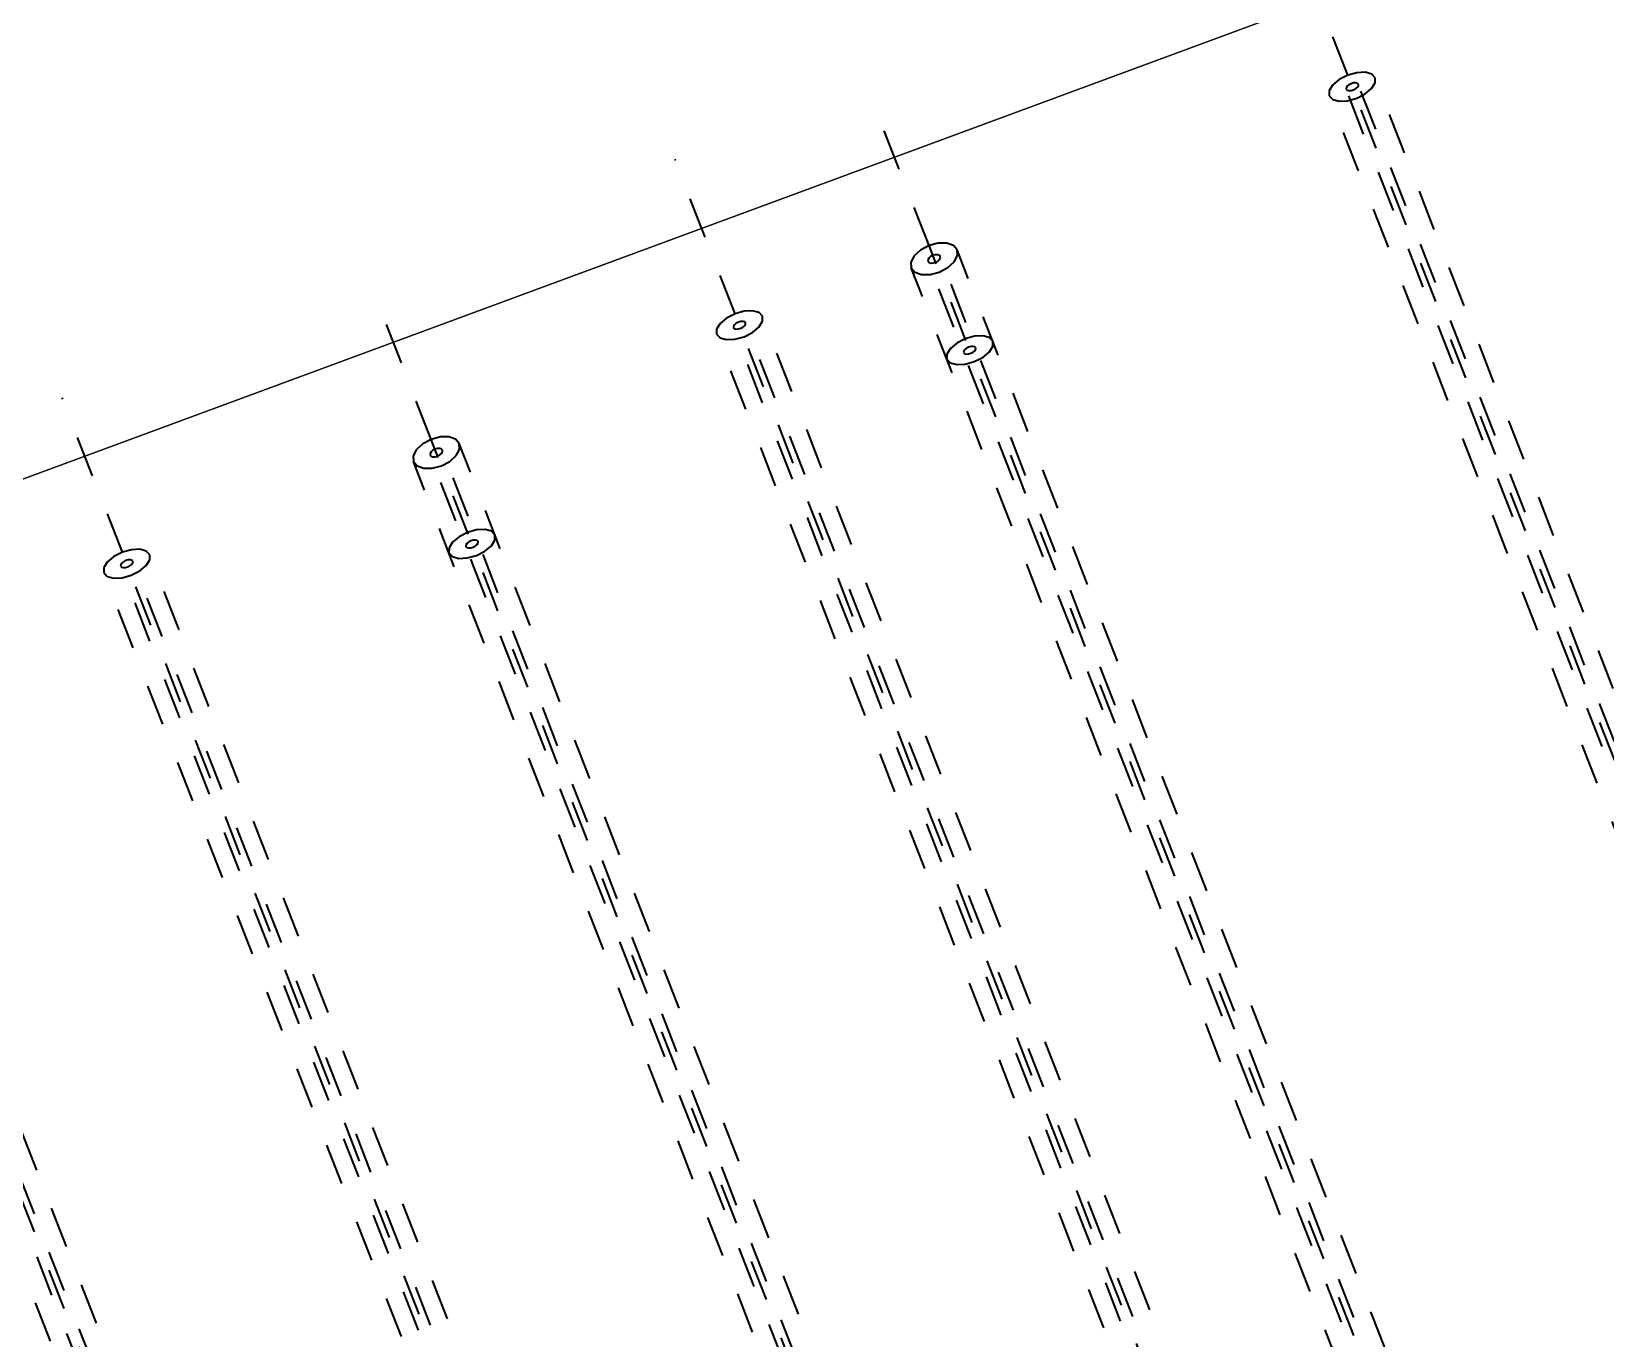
# Model space of a CAD drawing. Header units: metres. Extents: x 2688466 to 2688595, y 1221626 to 1221756.
# Drawn here: x 2688555.185 to 2688559.015, y 1221704.13 to 1221707.312 of the extents above; entities that cross this region are included whole.
import ezdxf

# ---------------------------------------------------------------- set-up
doc = ezdxf.new("R2010")
doc.units = ezdxf.units.M
doc.linetypes.add('AUSGEZOGEN', pattern=[0])
doc.linetypes.add('VERDECKT2_S2', pattern=[0.15, 0.1, -0.05])
doc.layers.add('Beton Ansicht', color=7, linetype='AUSGEZOGEN', lineweight=35)
doc.layers.add('Tiefbau Global', color=250, linetype='AUSGEZOGEN', lineweight=35)

msp = doc.modelspace()

# ---------------------------------------------------------------- linework, layer by layer
at = {"layer": 'Beton Ansicht', "linetype": 'VERDECKT2_S2', "lineweight": 35, "transparency": 33554687}
for p, q in [((2688558.3879, 1221707.2053), (2688558.2417, 1221707.5809)), ((2688558.3879, 1221707.2053), (2688558.3673, 1221707.1949)), ((2688558.4101, 1221707.2115), (2688558.3879, 1221707.2053)), ((2688560.3442, 1221702.1821), (2688558.3879, 1221707.2053)), ((2688558.4306, 1221707.2126), (2688558.4101, 1221707.2115)), ((2688558.4463, 1221707.2082), (2688558.4306, 1221707.2126)), ((2688558.4547, 1221707.1992), (2688558.4463, 1221707.2082)), ((2688558.343, 1221707.168), (2688558.3429, 1221707.1556)), ((2688558.3516, 1221707.1818), (2688558.343, 1221707.168)), ((2688558.3673, 1221707.1949), (2688558.3516, 1221707.1818)), ((2688558.3862, 1221707.1786), (2688558.3839, 1221707.1749)), ((2688558.3839, 1221707.1749), (2688558.3839, 1221707.1716)), ((2688558.3839, 1221707.1716), (2688558.3861, 1221707.1692)), ((2688560.3136, 1221702.2167), (2688558.3839, 1221707.1716)), ((2688558.3861, 1221707.1692), (2688558.3903, 1221707.168)), ((2688558.3904, 1221707.1821), (2688558.3862, 1221707.1786)), ((2688558.3903, 1221707.168), (2688558.3958, 1221707.1683)), ((2688558.3959, 1221707.1848), (2688558.3904, 1221707.1821)), ((2688558.3958, 1221707.1683), (2688558.4017, 1221707.1699)), ((2688558.4018, 1221707.1865), (2688558.3959, 1221707.1848)), ((2688558.4017, 1221707.1699), (2688558.4072, 1221707.1727)), ((2688558.4073, 1221707.1868), (2688558.4018, 1221707.1865)), ((2688558.4072, 1221707.1727), (2688558.4114, 1221707.1762)), ((2688558.4115, 1221707.1856), (2688558.4073, 1221707.1868)), ((2688558.4114, 1221707.1762), (2688558.4137, 1221707.1799)), ((2688558.4137, 1221707.1832), (2688558.4115, 1221707.1856)), ((2688558.4137, 1221707.1799), (2688558.4137, 1221707.1832)), ((2688560.3434, 1221702.2283), (2688558.4137, 1221707.1832)), ((2688558.4303, 1221707.1599), (2688558.446, 1221707.173)), ((2688558.446, 1221707.173), (2688558.4546, 1221707.1868)), ((2688558.4546, 1221707.1868), (2688558.4547, 1221707.1992)), ((2688560.3404, 1221702.3573), (2688558.4547, 1221707.1992)), ((2688557.369, 1221706.7905), (2688557.2329, 1221707.14)), ((2688560.2286, 1221702.3137), (2688558.3429, 1221707.1556)), ((2688558.3429, 1221707.1556), (2688558.3513, 1221707.1466)), ((2688558.3513, 1221707.1466), (2688558.367, 1221707.1422)), ((2688558.367, 1221707.1422), (2688558.3875, 1221707.1432)), ((2688558.3875, 1221707.1432), (2688558.4097, 1221707.1494)), ((2688558.4097, 1221707.1494), (2688558.4303, 1221707.1599)), ((2688556.897, 1221706.6247), (2688556.7507, 1221707.0002)), ((2688557.369, 1221706.7905), (2688557.311, 1221706.9394)), ((2688557.369, 1221706.7905), (2688557.3486, 1221706.7797)), ((2688557.3914, 1221706.7964), (2688557.369, 1221706.7905)), ((2688559.2008, 1221702.087), (2688557.369, 1221706.7905)), ((2688557.4122, 1221706.7965), (2688557.3914, 1221706.7964)), ((2688557.4284, 1221706.7908), (2688557.4122, 1221706.7965)), ((2688557.4374, 1221706.7802), (2688557.4284, 1221706.7908)), ((2688557.3331, 1221706.7657), (2688557.3251, 1221706.7505)), ((2688557.3251, 1221706.7505), (2688557.3256, 1221706.7366)), ((2688557.3486, 1221706.7797), (2688557.3331, 1221706.7657)), ((2688557.3686, 1221706.7603), (2688557.3665, 1221706.7563)), ((2688557.3665, 1221706.7563), (2688557.3666, 1221706.7526)), ((2688557.3666, 1221706.7526), (2688557.369, 1221706.7498)), ((2688559.1711, 1221702.1193), (2688557.3666, 1221706.7526)), ((2688557.3727, 1221706.7641), (2688557.3686, 1221706.7603)), ((2688557.369, 1221706.7498), (2688557.3733, 1221706.7482)), ((2688557.3782, 1221706.7669), (2688557.3727, 1221706.7641)), ((2688557.3733, 1221706.7482), (2688557.3789, 1221706.7483)), ((2688557.3841, 1221706.7685), (2688557.3782, 1221706.7669)), ((2688557.3789, 1221706.7483), (2688557.3848, 1221706.7498)), ((2688557.3897, 1221706.7685), (2688557.3841, 1221706.7685)), ((2688557.3848, 1221706.7498), (2688557.3903, 1221706.7527)), ((2688557.394, 1221706.767), (2688557.3897, 1221706.7685)), ((2688557.3903, 1221706.7527), (2688557.3944, 1221706.7565)), ((2688557.3964, 1221706.7642), (2688557.394, 1221706.767)), ((2688557.3944, 1221706.7565), (2688557.3966, 1221706.7605)), ((2688557.3966, 1221706.7605), (2688557.3964, 1221706.7642)), ((2688559.2009, 1221702.1309), (2688557.3964, 1221706.7642)), ((2688557.4144, 1221706.7371), (2688557.4299, 1221706.7511)), ((2688557.4299, 1221706.7511), (2688557.4379, 1221706.7662)), ((2688559.2065, 1221702.2378), (2688557.4374, 1221706.7802)), ((2688557.4379, 1221706.7662), (2688557.4374, 1221706.7802)), ((2688559.0947, 1221702.1942), (2688557.3256, 1221706.7366)), ((2688557.3256, 1221706.7366), (2688557.3346, 1221706.726)), ((2688557.3346, 1221706.726), (2688557.3508, 1221706.7203)), ((2688557.3508, 1221706.7203), (2688557.3716, 1221706.7204)), ((2688557.3716, 1221706.7204), (2688557.394, 1221706.7263)), ((2688557.394, 1221706.7263), (2688557.4144, 1221706.7371)), ((2688556.1576, 1221706.3187), (2688556.0215, 1221706.6683)), ((2688556.9192, 1221706.6309), (2688556.897, 1221706.6247)), ((2688556.9397, 1221706.6319), (2688556.9192, 1221706.6309)), ((2688556.9554, 1221706.6276), (2688556.9397, 1221706.6319)), ((2688556.8606, 1221706.6011), (2688556.8521, 1221706.5873)), ((2688556.8764, 1221706.6142), (2688556.8606, 1221706.6011)), ((2688556.897, 1221706.6247), (2688556.8764, 1221706.6142)), ((2688556.8953, 1221706.5979), (2688556.893, 1221706.5942)), ((2688556.893, 1221706.5942), (2688556.893, 1221706.5909)), ((2688556.893, 1221706.5909), (2688556.8952, 1221706.5885)), ((2688558.7787, 1221701.749), (2688556.893, 1221706.5909)), ((2688556.8995, 1221706.6014), (2688556.8953, 1221706.5979)), ((2688558.8533, 1221701.6015), (2688556.897, 1221706.6247)), ((2688556.905, 1221706.6042), (2688556.8995, 1221706.6014)), ((2688556.9109, 1221706.6058), (2688556.905, 1221706.6042)), ((2688556.9108, 1221706.5893), (2688556.9163, 1221706.5921)), ((2688556.9164, 1221706.6061), (2688556.9109, 1221706.6058)), ((2688556.9163, 1221706.5921), (2688556.9205, 1221706.5956)), ((2688556.9205, 1221706.605), (2688556.9164, 1221706.6061)), ((2688556.9228, 1221706.6025), (2688556.9205, 1221706.605)), ((2688556.9205, 1221706.5956), (2688556.9228, 1221706.5993)), ((2688556.9228, 1221706.5993), (2688556.9228, 1221706.6025)), ((2688558.8085, 1221701.7606), (2688556.9228, 1221706.6025)), ((2688556.9393, 1221706.5792), (2688556.9551, 1221706.5924)), ((2688556.9551, 1221706.5924), (2688556.9637, 1221706.6062)), ((2688556.9638, 1221706.6185), (2688556.9554, 1221706.6276)), ((2688556.9637, 1221706.6062), (2688556.9638, 1221706.6185)), ((2688558.8495, 1221701.7766), (2688556.9638, 1221706.6185)), ((2688556.8521, 1221706.5873), (2688556.852, 1221706.575)), ((2688558.7377, 1221701.7331), (2688556.852, 1221706.575)), ((2688556.852, 1221706.575), (2688556.8604, 1221706.5659)), ((2688556.8604, 1221706.5659), (2688556.876, 1221706.5616)), ((2688556.876, 1221706.5616), (2688556.8965, 1221706.5626)), ((2688556.8952, 1221706.5885), (2688556.8994, 1221706.5874)), ((2688556.8965, 1221706.5626), (2688556.9188, 1221706.5688)), ((2688556.8994, 1221706.5874), (2688556.9049, 1221706.5876)), ((2688556.9049, 1221706.5876), (2688556.9108, 1221706.5893)), ((2688556.9188, 1221706.5688), (2688556.9393, 1221706.5792)), ((2688557.4367, 1221706.5534), (2688557.4209, 1221706.5403)), ((2688557.4573, 1221706.5639), (2688557.4367, 1221706.5534)), ((2688557.4795, 1221706.5701), (2688557.4573, 1221706.5639)), ((2688557.5, 1221706.5711), (2688557.4795, 1221706.5701)), ((2688557.5156, 1221706.5667), (2688557.5, 1221706.5711)), ((2688557.5241, 1221706.5577), (2688557.5156, 1221706.5667)), ((2688557.524, 1221706.5453), (2688557.5241, 1221706.5577)), ((2688557.4123, 1221706.5265), (2688557.4122, 1221706.5141)), ((2688557.4209, 1221706.5403), (2688557.4123, 1221706.5265)), ((2688557.4533, 1221706.5334), (2688557.4532, 1221706.5301)), ((2688557.4532, 1221706.5301), (2688557.4555, 1221706.5277)), ((2688557.4556, 1221706.5371), (2688557.4533, 1221706.5334)), ((2688557.4555, 1221706.5277), (2688557.4597, 1221706.5265)), ((2688557.4598, 1221706.5406), (2688557.4556, 1221706.5371)), ((2688557.4597, 1221706.5265), (2688557.4651, 1221706.5268)), ((2688557.4652, 1221706.5434), (2688557.4598, 1221706.5406)), ((2688557.4651, 1221706.5268), (2688557.4711, 1221706.5285)), ((2688557.4712, 1221706.545), (2688557.4652, 1221706.5434)), ((2688557.4711, 1221706.5285), (2688557.4765, 1221706.5312)), ((2688557.4766, 1221706.5453), (2688557.4712, 1221706.545)), ((2688557.4765, 1221706.5312), (2688557.4807, 1221706.5347)), ((2688557.4808, 1221706.5441), (2688557.4766, 1221706.5453)), ((2688557.479, 1221706.508), (2688557.4996, 1221706.5184)), ((2688557.4807, 1221706.5347), (2688557.483, 1221706.5384)), ((2688557.4831, 1221706.5417), (2688557.4808, 1221706.5441)), ((2688557.483, 1221706.5384), (2688557.4831, 1221706.5417)), ((2688557.4996, 1221706.5184), (2688557.5154, 1221706.5315)), ((2688557.5154, 1221706.5315), (2688557.524, 1221706.5453)), ((2688557.4122, 1221706.5141), (2688557.4207, 1221706.5051)), ((2688557.4207, 1221706.5051), (2688557.4363, 1221706.5007)), ((2688557.4363, 1221706.5007), (2688557.4568, 1221706.5017)), ((2688557.4568, 1221706.5017), (2688557.479, 1221706.508)), ((2688556.1576, 1221706.3187), (2688556.0996, 1221706.4676)), ((2688555.4061, 1221706.044), (2688555.2598, 1221706.4196)), ((2688556.18, 1221706.3246), (2688556.1576, 1221706.3187)), ((2688556.2008, 1221706.3247), (2688556.18, 1221706.3246)), ((2688556.217, 1221706.319), (2688556.2008, 1221706.3247)), ((2688556.1218, 1221706.2939), (2688556.1137, 1221706.2788)), ((2688556.1372, 1221706.3079), (2688556.1218, 1221706.2939)), ((2688556.1576, 1221706.3187), (2688556.1372, 1221706.3079)), ((2688556.1572, 1221706.2886), (2688556.1551, 1221706.2845)), ((2688556.1551, 1221706.2845), (2688556.1552, 1221706.2808)), ((2688556.1613, 1221706.2923), (2688556.1572, 1221706.2886)), ((2688557.9894, 1221701.6152), (2688556.1576, 1221706.3187)), ((2688556.1668, 1221706.2952), (2688556.1613, 1221706.2923)), ((2688556.1728, 1221706.2967), (2688556.1668, 1221706.2952)), ((2688556.1783, 1221706.2968), (2688556.1728, 1221706.2967)), ((2688556.1826, 1221706.2953), (2688556.1783, 1221706.2968)), ((2688556.1789, 1221706.2809), (2688556.183, 1221706.2847)), ((2688556.185, 1221706.2924), (2688556.1826, 1221706.2953)), ((2688556.183, 1221706.2847), (2688556.1852, 1221706.2887)), ((2688556.1852, 1221706.2887), (2688556.185, 1221706.2924)), ((2688557.9895, 1221701.6592), (2688556.185, 1221706.2924)), ((2688556.226, 1221706.3084), (2688556.217, 1221706.319)), ((2688556.2185, 1221706.2793), (2688556.2266, 1221706.2945)), ((2688557.9951, 1221701.766), (2688556.226, 1221706.3084)), ((2688556.2266, 1221706.2945), (2688556.226, 1221706.3084)), ((2688556.1137, 1221706.2788), (2688556.1142, 1221706.2648)), ((2688557.8833, 1221701.7224), (2688556.1142, 1221706.2648)), ((2688556.1142, 1221706.2648), (2688556.1233, 1221706.2542)), ((2688556.1233, 1221706.2542), (2688556.1394, 1221706.2485)), ((2688556.1394, 1221706.2485), (2688556.1603, 1221706.2487)), ((2688556.1552, 1221706.2808), (2688556.1576, 1221706.278)), ((2688557.9597, 1221701.6475), (2688556.1552, 1221706.2808)), ((2688556.1576, 1221706.278), (2688556.1619, 1221706.2765)), ((2688556.1603, 1221706.2487), (2688556.1826, 1221706.2546)), ((2688556.1619, 1221706.2765), (2688556.1675, 1221706.2765)), ((2688556.1675, 1221706.2765), (2688556.1735, 1221706.2781)), ((2688556.1735, 1221706.2781), (2688556.1789, 1221706.2809)), ((2688556.1826, 1221706.2546), (2688556.2031, 1221706.2653)), ((2688556.2031, 1221706.2653), (2688556.2185, 1221706.2793)), ((2688556.2681, 1221706.0983), (2688556.2459, 1221706.0921)), ((2688556.2886, 1221706.0993), (2688556.2681, 1221706.0983)), ((2688556.3043, 1221706.095), (2688556.2886, 1221706.0993)), ((2688556.3127, 1221706.0859), (2688556.3043, 1221706.095)), ((2688556.201, 1221706.0547), (2688556.2009, 1221706.0424)), ((2688556.2095, 1221706.0685), (2688556.201, 1221706.0547)), ((2688556.2253, 1221706.0816), (2688556.2095, 1221706.0685)), ((2688556.2459, 1221706.0921), (2688556.2253, 1221706.0816)), ((2688556.2442, 1221706.0653), (2688556.2419, 1221706.0616)), ((2688556.2419, 1221706.0616), (2688556.2419, 1221706.0583)), ((2688556.2419, 1221706.0583), (2688556.2441, 1221706.0559)), ((2688556.2441, 1221706.0559), (2688556.2483, 1221706.0548)), ((2688556.2484, 1221706.0688), (2688556.2442, 1221706.0653)), ((2688556.2483, 1221706.0548), (2688556.2538, 1221706.055)), ((2688556.2539, 1221706.0716), (2688556.2484, 1221706.0688)), ((2688556.2538, 1221706.055), (2688556.2597, 1221706.0567)), ((2688556.2598, 1221706.0732), (2688556.2539, 1221706.0716)), ((2688556.2597, 1221706.0567), (2688556.2652, 1221706.0595)), ((2688556.2653, 1221706.0735), (2688556.2598, 1221706.0732)), ((2688556.2652, 1221706.0595), (2688556.2694, 1221706.063)), ((2688556.2694, 1221706.0724), (2688556.2653, 1221706.0735)), ((2688556.2717, 1221706.0699), (2688556.2694, 1221706.0724)), ((2688556.2694, 1221706.063), (2688556.2717, 1221706.0667)), ((2688556.2717, 1221706.0667), (2688556.2717, 1221706.0699)), ((2688556.2882, 1221706.0466), (2688556.304, 1221706.0598)), ((2688556.304, 1221706.0598), (2688556.3126, 1221706.0736)), ((2688556.3126, 1221706.0736), (2688556.3127, 1221706.0859)), ((2688555.3697, 1221706.0205), (2688555.3611, 1221706.0067)), ((2688555.3855, 1221706.0336), (2688555.3697, 1221706.0205)), ((2688555.4061, 1221706.044), (2688555.3855, 1221706.0336)), ((2688555.4044, 1221706.0173), (2688555.4021, 1221706.0136)), ((2688555.4086, 1221706.0208), (2688555.4044, 1221706.0173)), ((2688555.4283, 1221706.0502), (2688555.4061, 1221706.044)), ((2688557.3624, 1221701.0208), (2688555.4061, 1221706.044)), ((2688555.4141, 1221706.0235), (2688555.4086, 1221706.0208)), ((2688555.42, 1221706.0252), (2688555.4141, 1221706.0235)), ((2688555.4254, 1221706.0255), (2688555.42, 1221706.0252)), ((2688555.4296, 1221706.0243), (2688555.4254, 1221706.0255)), ((2688555.4488, 1221706.0513), (2688555.4283, 1221706.0502)), ((2688555.4319, 1221706.0219), (2688555.4296, 1221706.0243)), ((2688555.4296, 1221706.0149), (2688555.4318, 1221706.0186)), ((2688555.4318, 1221706.0186), (2688555.4319, 1221706.0219)), ((2688557.3176, 1221701.18), (2688555.4319, 1221706.0219)), ((2688555.4644, 1221706.0469), (2688555.4488, 1221706.0513)), ((2688555.4642, 1221706.0117), (2688555.4728, 1221706.0255)), ((2688555.4729, 1221706.0379), (2688555.4644, 1221706.0469)), ((2688555.4728, 1221706.0255), (2688555.4729, 1221706.0379)), ((2688557.3586, 1221701.196), (2688555.4729, 1221706.0379)), ((2688556.2009, 1221706.0424), (2688556.2093, 1221706.0333)), ((2688556.2093, 1221706.0333), (2688556.2249, 1221706.029)), ((2688556.2249, 1221706.029), (2688556.2454, 1221706.03)), ((2688556.2454, 1221706.03), (2688556.2677, 1221706.0362)), ((2688556.2677, 1221706.0362), (2688556.2882, 1221706.0466)), ((2688555.3611, 1221706.0067), (2688555.361, 1221705.9943)), ((2688557.2468, 1221701.1524), (2688555.361, 1221705.9943)), ((2688555.361, 1221705.9943), (2688555.3695, 1221705.9853)), ((2688555.3695, 1221705.9853), (2688555.3851, 1221705.9809)), ((2688555.3851, 1221705.9809), (2688555.4056, 1221705.9819)), ((2688555.4021, 1221706.0136), (2688555.402, 1221706.0103)), ((2688555.402, 1221706.0103), (2688555.4043, 1221706.0079)), ((2688557.2878, 1221701.1684), (2688555.402, 1221706.0103)), ((2688555.4043, 1221706.0079), (2688555.4085, 1221706.0067)), ((2688555.4056, 1221705.9819), (2688555.4278, 1221705.9881)), ((2688555.4085, 1221706.0067), (2688555.4139, 1221706.007)), ((2688555.4139, 1221706.007), (2688555.4199, 1221706.0086)), ((2688555.4199, 1221706.0086), (2688555.4253, 1221706.0114)), ((2688555.4253, 1221706.0114), (2688555.4296, 1221706.0149)), ((2688555.4278, 1221705.9881), (2688555.4484, 1221705.9986)), ((2688555.4484, 1221705.9986), (2688555.4642, 1221706.0117)), ((2688556.4985, 1221701.0345), (2688554.6667, 1221705.738)), ((2688556.4986, 1221701.0785), (2688554.6941, 1221705.7118)), ((2688556.5042, 1221701.1853), (2688554.7351, 1221705.7277)), ((2688556.3924, 1221701.1418), (2688554.6233, 1221705.6842)), ((2688556.4688, 1221701.0669), (2688554.6643, 1221705.7002))]:
    msp.add_line(p, q, dxfattribs=at)
at = {"layer": 'Tiefbau Global', "color": 1, "lineweight": 25, "transparency": 33554687}
msp.add_lwpolyline([(2688539.383, 1221700.392), (2688539.383, 1221700.392), (2688567.785, 1221710.886), (2688567.785, 1221710.886)], close=True, dxfattribs=at)

doc.saveas('drawing.dxf')
